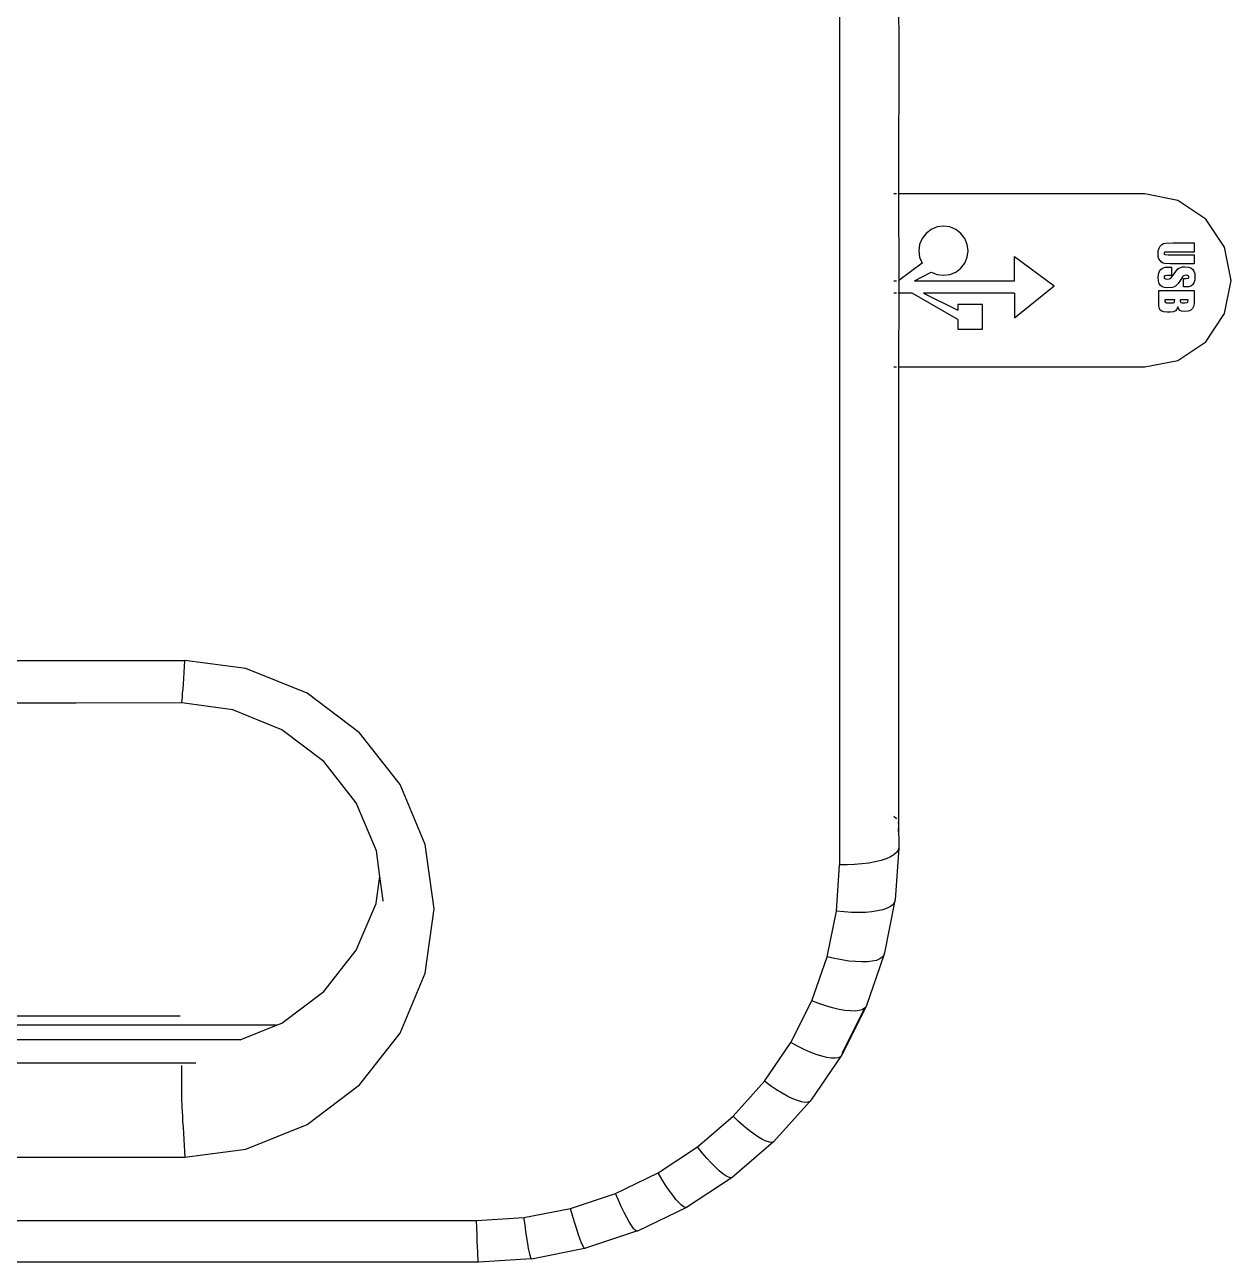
# Model space of a CAD drawing. Header units: centimetres. Extents: x 127 to 455, y 35 to 178.
# Drawn here: x 168.75 to 181.68, y 52.3 to 65.56 of the extents above; entities that cross this region are included whole.
import ezdxf

# ---------------------------------------------------------------- set-up
doc = ezdxf.new("R2010")
doc.units = ezdxf.units.CM
doc.layers.add('Edges', color=7, linetype='Continuous')

# ---------------------------------------------------------------- blocks, each defined once
blk = doc.blocks.new('ultrasound machine pl')
at = {"layer": 'Edges'}
for p, q in [((177.483, 86.681), (177.483, 56.562)), ((178.116, 65.687), (178.118, 65.436)), ((178.118, 65.436), (178.116, 63.749)), ((178.094, 63.749), (178.067, 63.749)), ((178.116, 63.749), (178.111, 63.749)), ((180.754, 63.749), (178.116, 63.749)), ((178.116, 63.749), (178.118, 62.821)), ((181.109, 63.678), (180.754, 63.749)), ((181.409, 63.477), (181.109, 63.678)), ((178.529, 63.395), (178.465, 63.368)), ((178.597, 63.404), (178.529, 63.395)), ((178.665, 63.395), (178.597, 63.404)), ((178.729, 63.368), (178.665, 63.395)), ((181.61, 63.177), (181.409, 63.477)), ((178.369, 63.272), (178.342, 63.208)), ((178.411, 63.326), (178.369, 63.272)), ((178.465, 63.368), (178.411, 63.326)), ((178.783, 63.326), (178.729, 63.368)), ((178.825, 63.272), (178.783, 63.326)), ((178.852, 63.208), (178.825, 63.272)), ((178.342, 63.208), (178.333, 63.14)), ((178.333, 63.14), (178.342, 63.072)), ((178.861, 63.14), (178.852, 63.208)), ((178.852, 63.072), (178.861, 63.14)), ((180.897, 63.108), (180.899, 63.14)), ((180.899, 63.14), (180.908, 63.169)), ((180.908, 63.169), (180.921, 63.191)), ((180.921, 63.191), (180.937, 63.207)), ((180.937, 63.207), (180.956, 63.218)), ((180.956, 63.218), (180.975, 63.223)), ((180.963, 63.12), (180.961, 63.113)), ((180.968, 63.124), (180.963, 63.12)), ((180.999, 63.126), (180.968, 63.124)), ((180.975, 63.223), (181.06, 63.225)), ((181.284, 63.126), (180.999, 63.126)), ((181.06, 63.225), (181.284, 63.225)), ((181.284, 63.225), (181.284, 63.126)), ((181.681, 62.822), (181.61, 63.177)), ((178.369, 63.008), (178.118, 62.821)), ((178.342, 63.072), (178.369, 63.008)), ((178.783, 62.954), (178.825, 63.008)), ((178.825, 63.008), (178.852, 63.072)), ((179.358, 63.08), (179.782, 62.766)), ((179.358, 62.817), (179.358, 63.08)), ((180.899, 63.08), (180.897, 63.108)), ((180.906, 63.055), (180.899, 63.08)), ((180.918, 63.035), (180.906, 63.055)), ((180.934, 63.019), (180.918, 63.035)), ((180.952, 63.008), (180.934, 63.019)), ((180.97, 63.002), (180.952, 63.008)), ((180.961, 63.113), (180.963, 63.105)), ((180.963, 63.105), (180.968, 63.101)), ((180.968, 63.101), (181.004, 63.098)), ((181.03, 62.999), (180.97, 63.002)), ((181.004, 63.098), (181.284, 63.098)), ((181.284, 62.999), (181.03, 62.999)), ((181.284, 63.098), (181.284, 62.999)), ((178.286, 62.817), (178.465, 62.912)), ((178.465, 62.912), (178.529, 62.886)), ((178.529, 62.886), (178.597, 62.877)), ((178.597, 62.877), (178.665, 62.886)), ((178.665, 62.886), (178.729, 62.912)), ((178.729, 62.912), (178.783, 62.954)), ((180.897, 62.853), (180.9, 62.89)), ((180.9, 62.819), (180.897, 62.853)), ((180.9, 62.89), (180.912, 62.921)), ((180.912, 62.921), (180.929, 62.944)), ((180.929, 62.944), (180.95, 62.957)), ((180.95, 62.957), (180.978, 62.964)), ((180.962, 62.865), (180.961, 62.857)), ((180.961, 62.857), (180.963, 62.848)), ((180.967, 62.871), (180.962, 62.865)), ((180.977, 62.873), (180.967, 62.871)), ((180.994, 62.874), (180.977, 62.873)), ((180.978, 62.964), (181.016, 62.966)), ((181.041, 62.874), (180.994, 62.874)), ((181.016, 62.966), (181.041, 62.966)), ((181.035, 62.847), (181.07, 62.893)), ((181.041, 62.966), (181.041, 62.874)), ((181.07, 62.893), (181.105, 62.942)), ((181.105, 62.942), (181.118, 62.952)), ((181.118, 62.952), (181.136, 62.961)), ((181.136, 62.961), (181.158, 62.967)), ((181.159, 62.862), (181.147, 62.844)), ((181.158, 62.967), (181.185, 62.969)), ((181.17, 62.872), (181.159, 62.862)), ((181.182, 62.876), (181.17, 62.872)), ((181.199, 62.877), (181.182, 62.876)), ((181.185, 62.969), (181.223, 62.966)), ((181.211, 62.876), (181.199, 62.877)), ((181.221, 62.872), (181.211, 62.876)), ((181.226, 62.867), (181.221, 62.872)), ((181.223, 62.966), (181.249, 62.958)), ((181.223, 62.847), (181.227, 62.852)), ((181.228, 62.859), (181.226, 62.867)), ((181.227, 62.852), (181.228, 62.859)), ((181.249, 62.958), (181.267, 62.943)), ((181.267, 62.943), (181.281, 62.922)), ((181.281, 62.922), (181.289, 62.895)), ((181.289, 62.895), (181.292, 62.862)), ((181.292, 62.862), (181.289, 62.826)), ((178.067, 62.817), (178.094, 62.817)), ((178.118, 62.821), (178.112, 62.817)), ((178.118, 62.821), (178.118, 62.685)), ((178.286, 62.817), (179.358, 62.817)), ((179.358, 62.422), (179.782, 62.766)), ((180.91, 62.79), (180.9, 62.819)), ((180.924, 62.767), (180.91, 62.79)), ((180.942, 62.753), (180.924, 62.767)), ((180.966, 62.746), (180.942, 62.753)), ((180.963, 62.848), (180.969, 62.842)), ((181.002, 62.744), (180.966, 62.746)), ((180.969, 62.842), (180.978, 62.839)), ((180.978, 62.839), (180.992, 62.837)), ((180.992, 62.837), (181.019, 62.84)), ((181.05, 62.748), (181.002, 62.744)), ((181.019, 62.84), (181.035, 62.847)), ((181.068, 62.753), (181.05, 62.748)), ((181.083, 62.761), (181.068, 62.753)), ((181.096, 62.772), (181.083, 62.761)), ((181.111, 62.79), (181.096, 62.772)), ((181.147, 62.844), (181.111, 62.79)), ((181.169, 62.752), (181.169, 62.843)), ((181.169, 62.843), (181.197, 62.843)), ((181.184, 62.752), (181.169, 62.752)), ((181.223, 62.754), (181.184, 62.752)), ((181.197, 62.843), (181.223, 62.847)), ((181.248, 62.761), (181.223, 62.754)), ((181.266, 62.774), (181.248, 62.761)), ((181.28, 62.796), (181.266, 62.774)), ((181.289, 62.826), (181.28, 62.796)), ((181.61, 62.467), (181.681, 62.822)), ((178.094, 62.685), (178.067, 62.685)), ((178.118, 62.685), (178.111, 62.685)), ((178.118, 62.685), (178.116, 61.895)), ((178.262, 62.685), (178.118, 62.685)), ((178.752, 62.402), (178.262, 62.685)), ((179.358, 62.685), (178.383, 62.685)), ((178.383, 62.685), (178.752, 62.505)), ((179.358, 62.685), (179.358, 62.422)), ((180.905, 62.598), (180.905, 62.713)), ((180.905, 62.713), (181.284, 62.713)), ((180.906, 62.549), (180.905, 62.598)), ((181.076, 62.614), (180.969, 62.614)), ((180.969, 62.614), (180.971, 62.597)), ((180.971, 62.597), (180.976, 62.587)), ((180.976, 62.587), (180.986, 62.583)), ((181.06, 62.583), (181.07, 62.587)), ((181.07, 62.587), (181.074, 62.596)), ((181.074, 62.596), (181.076, 62.614)), ((181.219, 62.614), (181.135, 62.614)), ((181.135, 62.614), (181.135, 62.604)), ((181.135, 62.604), (181.137, 62.592)), ((181.137, 62.592), (181.142, 62.586)), ((181.142, 62.586), (181.156, 62.583)), ((181.183, 62.582), (181.208, 62.585)), ((181.208, 62.585), (181.217, 62.593)), ((181.217, 62.593), (181.219, 62.614)), ((181.284, 62.614), (181.282, 62.573)), ((181.284, 62.713), (181.284, 62.614)), ((178.752, 62.564), (178.752, 62.505)), ((179.015, 62.564), (178.752, 62.564)), ((179.015, 62.3), (179.015, 62.564)), ((180.911, 62.52), (180.906, 62.549)), ((180.921, 62.503), (180.911, 62.52)), ((180.937, 62.492), (180.921, 62.503)), ((180.96, 62.485), (180.937, 62.492)), ((180.994, 62.483), (180.96, 62.485)), ((180.986, 62.583), (181.005, 62.582)), ((181.029, 62.483), (180.994, 62.483)), ((181.005, 62.582), (181.04, 62.582)), ((181.061, 62.486), (181.029, 62.483)), ((181.04, 62.582), (181.06, 62.583)), ((181.084, 62.495), (181.061, 62.486)), ((181.099, 62.513), (181.084, 62.495)), ((181.11, 62.541), (181.099, 62.513)), ((181.118, 62.516), (181.11, 62.541)), ((181.13, 62.5), (181.118, 62.516)), ((181.148, 62.492), (181.13, 62.5)), ((181.176, 62.49), (181.148, 62.492)), ((181.156, 62.583), (181.183, 62.582)), ((181.219, 62.494), (181.176, 62.49)), ((181.235, 62.498), (181.219, 62.494)), ((181.248, 62.505), (181.235, 62.498)), ((181.266, 62.522), (181.248, 62.505)), ((181.277, 62.543), (181.266, 62.522)), ((181.282, 62.573), (181.277, 62.543)), ((181.409, 62.166), (181.61, 62.467)), ((178.752, 62.402), (178.752, 62.3)), ((178.752, 62.3), (179.015, 62.3)), ((181.109, 61.965), (181.409, 62.166)), ((180.754, 61.895), (181.109, 61.965)), ((178.067, 61.895), (178.094, 61.895)), ((178.111, 61.895), (178.116, 61.895)), ((178.116, 61.895), (178.116, 56.994)), ((178.116, 61.895), (180.754, 61.895)), ((162.869, 58.75), (170.471, 58.75)), ((170.466, 58.684), (170.471, 58.75)), ((171.123, 58.665), (170.471, 58.75)), ((170.458, 58.557), (170.462, 58.62)), ((170.462, 58.62), (170.466, 58.684)), ((171.779, 58.399), (171.123, 58.665)), ((170.45, 58.446), (170.454, 58.499)), ((170.454, 58.499), (170.458, 58.557)), ((170.44, 58.328), (170.443, 58.359)), ((170.443, 58.359), (170.446, 58.399)), ((170.446, 58.399), (170.45, 58.446)), ((172.342, 57.975), (171.779, 58.399)), ((169.306, 58.292), (162.903, 58.295)), ((170.436, 58.295), (169.306, 58.292)), ((170.435, 58.307), (170.435, 58.3)), ((170.435, 58.3), (170.438, 58.307)), ((170.435, 58.3), (170.436, 58.295)), ((170.983, 58.222), (170.436, 58.295)), ((170.438, 58.307), (170.44, 58.328)), ((171.509, 58.008), (170.983, 58.222)), ((171.96, 57.669), (171.509, 58.008)), ((172.775, 57.423), (172.342, 57.975)), ((172.306, 57.226), (171.96, 57.669)), ((173.046, 56.78), (172.775, 57.423)), ((172.524, 56.711), (172.306, 57.226)), ((178.067, 57.082), (178.089, 57.06)), ((178.089, 57.06), (178.094, 57.053)), ((178.111, 57.019), (178.116, 56.994)), ((178.116, 56.994), (178.111, 56.919)), ((178.116, 56.994), (178.118, 56.744)), ((173.139, 56.09), (173.046, 56.78)), ((172.558, 56.437), (172.524, 56.711)), ((177.983, 56.625), (177.929, 56.607)), ((178.03, 56.645), (177.983, 56.625)), ((178.067, 56.668), (178.03, 56.645)), ((178.094, 56.692), (178.067, 56.668)), ((178.118, 56.744), (178.081, 56.185)), ((178.111, 56.717), (178.094, 56.692)), ((178.118, 56.744), (178.111, 56.717)), ((177.45, 56.065), (177.483, 56.562)), ((177.565, 56.561), (177.483, 56.562)), ((177.646, 56.564), (177.565, 56.561)), ((177.724, 56.57), (177.646, 56.564)), ((177.798, 56.579), (177.724, 56.57)), ((177.866, 56.592), (177.798, 56.579)), ((177.929, 56.607), (177.866, 56.592)), ((172.519, 56.151), (172.558, 56.437)), ((172.593, 56.177), (172.558, 56.437)), ((172.306, 55.647), (172.519, 56.146)), ((172.519, 56.146), (172.519, 56.151)), ((172.593, 56.171), (172.593, 56.177)), ((173.046, 55.4), (173.139, 56.09)), ((177.993, 56.095), (177.947, 56.079)), ((178.074, 56.159), (177.965, 55.616)), ((178.03, 56.114), (177.993, 56.095)), ((178.057, 56.136), (178.03, 56.114)), ((178.074, 56.159), (178.057, 56.136)), ((178.081, 56.185), (178.074, 56.159)), ((177.351, 55.576), (177.45, 56.065)), ((177.532, 56.056), (177.45, 56.065)), ((177.612, 56.051), (177.532, 56.056)), ((177.689, 56.049), (177.612, 56.051)), ((177.763, 56.051), (177.689, 56.049)), ((177.831, 56.057), (177.763, 56.051)), ((177.892, 56.067), (177.831, 56.057)), ((177.947, 56.079), (177.892, 56.067)), ((171.96, 55.205), (172.306, 55.647)), ((177.188, 55.103), (177.351, 55.576)), ((177.43, 55.556), (177.351, 55.576)), ((177.959, 55.591), (177.769, 55.043)), ((177.942, 55.57), (177.916, 55.552)), ((177.959, 55.591), (177.942, 55.57)), ((177.965, 55.616), (177.959, 55.591)), ((177.508, 55.541), (177.43, 55.556)), ((177.584, 55.53), (177.508, 55.541)), ((177.655, 55.523), (177.584, 55.53)), ((177.722, 55.52), (177.655, 55.523)), ((177.782, 55.521), (177.722, 55.52)), ((177.835, 55.527), (177.782, 55.521)), ((177.88, 55.537), (177.835, 55.527)), ((177.916, 55.552), (177.88, 55.537)), ((172.775, 54.756), (173.046, 55.4)), ((171.509, 54.865), (171.96, 55.205)), ((176.963, 54.656), (177.188, 55.103)), ((177.263, 55.074), (177.188, 55.103)), ((177.338, 55.049), (177.263, 55.074)), ((177.41, 55.028), (177.338, 55.049)), ((177.479, 55.012), (177.41, 55.028)), ((177.769, 55.043), (177.507, 54.523)), ((177.769, 55.043), (177.753, 55.023)), ((170.42, 54.938), (164.886, 54.938)), ((177.542, 55.001), (177.479, 55.012)), ((177.753, 55.023), (177.513, 54.546)), ((177.6, 54.995), (177.542, 55.001)), ((177.65, 54.994), (177.6, 54.995)), ((177.693, 54.999), (177.65, 54.994)), ((177.728, 55.008), (177.693, 54.999)), ((177.753, 55.023), (177.728, 55.008)), ((171.451, 54.842), (165.063, 54.845)), ((171.063, 54.685), (171.451, 54.842)), ((171.451, 54.842), (171.509, 54.865)), ((171.063, 54.685), (165.288, 54.685)), ((172.342, 54.204), (172.775, 54.756)), ((176.68, 54.241), (176.963, 54.656)), ((177.034, 54.618), (176.963, 54.656)), ((177.104, 54.583), (177.034, 54.618)), ((177.171, 54.553), (177.104, 54.583)), ((177.235, 54.529), (177.171, 54.553)), ((177.493, 54.505), (177.179, 54.041)), ((177.295, 54.51), (177.235, 54.529)), ((177.349, 54.496), (177.295, 54.51)), ((177.396, 54.489), (177.349, 54.496)), ((177.493, 54.505), (177.469, 54.494)), ((177.507, 54.523), (177.493, 54.505)), ((177.513, 54.546), (177.507, 54.523)), ((170.587, 54.437), (165.411, 54.437)), ((170.435, 54.41), (170.435, 54.041)), ((177.437, 54.488), (177.396, 54.489)), ((177.469, 54.494), (177.437, 54.488)), ((176.345, 53.867), (176.68, 54.241)), ((176.745, 54.194), (176.68, 54.241)), ((171.779, 53.78), (172.342, 54.204)), ((176.809, 54.151), (176.745, 54.194)), ((176.871, 54.113), (176.809, 54.151)), ((176.93, 54.08), (176.871, 54.113)), ((170.435, 54.041), (170.435, 54.023)), ((170.435, 54.023), (170.436, 53.996)), ((170.436, 53.996), (170.438, 53.96)), ((177.166, 54.026), (176.777, 53.592)), ((176.985, 54.054), (176.93, 54.08)), ((177.034, 54.034), (176.985, 54.054)), ((177.077, 54.021), (177.034, 54.034)), ((177.114, 54.015), (177.077, 54.021)), ((177.144, 54.017), (177.114, 54.015)), ((177.166, 54.026), (177.144, 54.017)), ((177.179, 54.041), (177.166, 54.026)), ((170.438, 53.96), (170.44, 53.917)), ((170.44, 53.917), (170.443, 53.866)), ((170.443, 53.866), (170.446, 53.809)), ((175.962, 53.538), (176.345, 53.867)), ((176.403, 53.811), (176.345, 53.867)), ((170.446, 53.809), (170.45, 53.749)), ((170.45, 53.749), (170.454, 53.685)), ((171.123, 53.514), (171.779, 53.78)), ((176.46, 53.76), (176.403, 53.811)), ((176.515, 53.715), (176.46, 53.76)), ((176.568, 53.675), (176.515, 53.715)), ((170.454, 53.685), (170.458, 53.619)), ((170.458, 53.619), (170.462, 53.554)), ((176.777, 53.592), (176.335, 53.211)), ((176.616, 53.642), (176.568, 53.675)), ((176.66, 53.616), (176.616, 53.642)), ((176.699, 53.598), (176.66, 53.616)), ((176.732, 53.588), (176.699, 53.598)), ((176.758, 53.586), (176.732, 53.588)), ((176.777, 53.592), (176.758, 53.586)), ((170.462, 53.554), (170.466, 53.49)), ((170.466, 53.49), (170.471, 53.43)), ((170.471, 53.43), (171.123, 53.514)), ((175.54, 53.261), (175.962, 53.538)), ((176.012, 53.476), (175.962, 53.538)), ((176.062, 53.418), (176.012, 53.476)), ((162.869, 53.43), (170.471, 53.43)), ((176.109, 53.366), (176.062, 53.418)), ((176.154, 53.32), (176.109, 53.366)), ((176.196, 53.281), (176.154, 53.32)), ((175.083, 53.04), (175.54, 53.261)), ((175.581, 53.193), (175.54, 53.261)), ((175.621, 53.129), (175.581, 53.193)), ((176.335, 53.211), (175.846, 52.89)), ((176.234, 53.25), (176.196, 53.281)), ((176.267, 53.227), (176.234, 53.25)), ((176.296, 53.213), (176.267, 53.227)), ((176.318, 53.207), (176.296, 53.213)), ((176.335, 53.211), (176.318, 53.207)), ((174.602, 52.88), (175.083, 53.04)), ((175.115, 52.967), (175.083, 53.04)), ((175.66, 53.071), (175.621, 53.129)), ((175.697, 53.02), (175.66, 53.071)), ((175.146, 52.899), (175.115, 52.967)), ((175.731, 52.976), (175.697, 53.02)), ((175.763, 52.941), (175.731, 52.976)), ((175.79, 52.914), (175.763, 52.941)), ((175.813, 52.897), (175.79, 52.914)), ((173.596, 52.75), (174.103, 52.783)), ((174.103, 52.783), (174.602, 52.88)), ((174.114, 52.704), (174.103, 52.783)), ((174.623, 52.804), (174.602, 52.88)), ((174.644, 52.732), (174.623, 52.804)), ((175.176, 52.837), (175.146, 52.899)), ((175.204, 52.782), (175.176, 52.837)), ((175.23, 52.734), (175.204, 52.782)), ((175.846, 52.89), (175.318, 52.635)), ((175.832, 52.889), (175.813, 52.897)), ((175.846, 52.89), (175.832, 52.889)), ((139.073, 52.75), (173.596, 52.75)), ((173.598, 52.671), (173.596, 52.75)), ((173.601, 52.597), (173.598, 52.671)), ((174.124, 52.631), (174.114, 52.704)), ((174.664, 52.667), (174.644, 52.732)), ((174.683, 52.608), (174.664, 52.667)), ((175.254, 52.695), (175.23, 52.734)), ((175.275, 52.665), (175.254, 52.695)), ((175.293, 52.645), (175.275, 52.665)), ((175.307, 52.635), (175.293, 52.645)), ((175.322, 52.642), (175.318, 52.635)), ((173.603, 52.529), (173.601, 52.597)), ((173.606, 52.469), (173.603, 52.529)), ((174.135, 52.564), (174.124, 52.631)), ((174.144, 52.503), (174.135, 52.564)), ((174.701, 52.558), (174.683, 52.608)), ((174.717, 52.516), (174.701, 52.558)), ((174.731, 52.484), (174.717, 52.516)), ((175.307, 52.635), (174.762, 52.453)), ((175.318, 52.635), (175.307, 52.635)), ((173.608, 52.416), (173.606, 52.469)), ((173.61, 52.372), (173.608, 52.416)), ((174.153, 52.451), (174.144, 52.503)), ((174.161, 52.408), (174.153, 52.451)), ((174.168, 52.374), (174.161, 52.408)), ((174.175, 52.351), (174.168, 52.374)), ((174.753, 52.451), (174.183, 52.337)), ((174.744, 52.462), (174.731, 52.484)), ((174.753, 52.451), (174.744, 52.462)), ((174.76, 52.45), (174.753, 52.451)), ((174.762, 52.453), (174.76, 52.45)), ((173.615, 52.302), (139.053, 52.302)), ((173.612, 52.339), (173.61, 52.372)), ((173.613, 52.315), (173.612, 52.339)), ((173.615, 52.302), (173.613, 52.315)), ((174.179, 52.339), (173.615, 52.302)), ((174.179, 52.339), (174.175, 52.351)), ((174.183, 52.337), (174.179, 52.339))]:
    blk.add_line(p, q, dxfattribs=at)

msp = doc.modelspace()

# ---------------------------------------------------------------- block references
msp.add_blockref('ultrasound machine pl', (0, 0))

doc.saveas('drawing.dxf')
